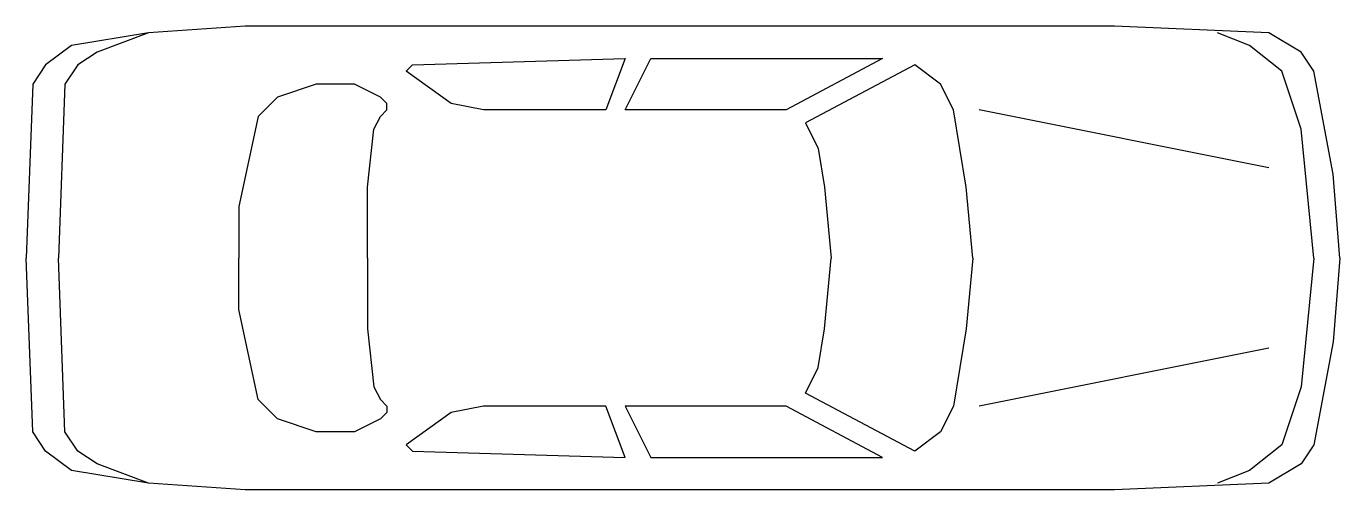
# Model space of a CAD drawing. Header units: millimetres. Extents: x -3289.7 to -3285.62, y 1949.91 to 1951.35.
import ezdxf

# ---------------------------------------------------------------- set-up
doc = ezdxf.new("R2010")
doc.units = ezdxf.units.MM
doc.header["$LTSCALE"] = 10
doc.layers.add('Veículos', color=2, linetype='Continuous')

msp = doc.modelspace()

# ---------------------------------------------------------------- linework, layer by layer
at = {"layer": 'Veículos'}
for p, q in [((-3289.0204, 1951.3513), (-3289.3204, 1951.3313)), ((-3286.3204, 1951.3513), (-3289.0204, 1951.3513)), ((-3285.8404, 1951.3313), (-3286.3204, 1951.3513)), ((-3289.3204, 1951.3313), (-3289.5604, 1951.2913)), ((-3289.3204, 1951.3313), (-3289.4804, 1951.2713)), ((-3285.9004, 1951.2913), (-3286.0004, 1951.3313)), ((-3285.7404, 1951.2713), (-3285.8404, 1951.3313)), ((-3289.5604, 1951.2913), (-3289.6404, 1951.2313)), ((-3289.4804, 1951.2713), (-3289.5404, 1951.2313)), ((-3285.8004, 1951.2113), (-3285.9004, 1951.2913)), ((-3285.7004, 1951.2113), (-3285.7404, 1951.2713)), ((-3289.6404, 1951.2313), (-3289.6804, 1951.1713)), ((-3289.5404, 1951.2313), (-3289.5804, 1951.1713)), ((-3288.5204, 1951.2113), (-3288.5004, 1951.2313)), ((-3288.5004, 1951.2313), (-3287.8404, 1951.2513)), ((-3287.8404, 1951.2513), (-3287.9004, 1951.0913)), ((-3287.8404, 1951.0913), (-3287.7604, 1951.2513)), ((-3287.7604, 1951.2513), (-3287.0404, 1951.2513)), ((-3287.0404, 1951.2513), (-3287.3404, 1951.0913)), ((-3286.9404, 1951.2313), (-3287.2804, 1951.0513)), ((-3286.8604, 1951.1713), (-3286.9404, 1951.2313)), ((-3288.3804, 1951.1113), (-3288.5204, 1951.2113)), ((-3285.7404, 1951.0313), (-3285.8004, 1951.2113)), ((-3285.6404, 1950.8913), (-3285.7004, 1951.2113)), ((-3289.6804, 1951.1713), (-3289.7004, 1950.6313)), ((-3289.5804, 1951.1713), (-3289.6004, 1950.6313)), ((-3288.8004, 1951.1713), (-3288.9204, 1951.1313)), ((-3288.6804, 1951.1713), (-3288.8004, 1951.1713)), ((-3288.6004, 1951.1313), (-3288.6804, 1951.1713)), ((-3286.8204, 1951.0913), (-3286.8604, 1951.1713)), ((-3288.9204, 1951.1313), (-3288.9804, 1951.0713)), ((-3288.5804, 1951.1113), (-3288.6004, 1951.1313)), ((-3288.5804, 1951.0913), (-3288.5804, 1951.1113)), ((-3288.2804, 1951.0913), (-3288.3804, 1951.1113)), ((-3288.9804, 1951.0713), (-3289.0404, 1950.7913)), ((-3288.6204, 1951.0313), (-3288.6004, 1951.0713)), ((-3288.6004, 1951.0713), (-3288.5804, 1951.0913)), ((-3287.9004, 1951.0913), (-3288.2804, 1951.0913)), ((-3287.3404, 1951.0913), (-3287.8404, 1951.0913)), ((-3286.7804, 1950.8513), (-3286.8204, 1951.0913)), ((-3285.8404, 1950.9113), (-3286.7404, 1951.0913)), ((-3288.6404, 1950.8513), (-3288.6204, 1951.0313)), ((-3287.2804, 1951.0513), (-3287.2404, 1950.9713)), ((-3285.7004, 1950.6313), (-3285.7404, 1951.0313)), ((-3287.2404, 1950.9713), (-3287.2204, 1950.8513)), ((-3285.6204, 1950.6313), (-3285.6404, 1950.8913)), ((-3288.6404, 1950.6313), (-3288.6404, 1950.8513)), ((-3287.2204, 1950.8513), (-3287.2004, 1950.6313)), ((-3286.7604, 1950.6313), (-3286.7804, 1950.8513)), ((-3289.0404, 1950.7913), (-3289.0404, 1950.6313)), ((-3289.6804, 1950.0913), (-3289.7004, 1950.6313)), ((-3289.5804, 1950.0913), (-3289.6004, 1950.6313)), ((-3289.0404, 1950.4713), (-3289.0404, 1950.6313)), ((-3288.6404, 1950.6313), (-3288.6404, 1950.4113)), ((-3287.2204, 1950.4113), (-3287.2004, 1950.6313)), ((-3286.7604, 1950.6313), (-3286.7804, 1950.4113)), ((-3285.7004, 1950.6313), (-3285.7404, 1950.2313)), ((-3285.6204, 1950.6313), (-3285.6404, 1950.3713)), ((-3288.9804, 1950.1913), (-3289.0404, 1950.4713)), ((-3288.6404, 1950.4113), (-3288.6204, 1950.2313)), ((-3287.2404, 1950.2913), (-3287.2204, 1950.4113)), ((-3286.7804, 1950.4113), (-3286.8204, 1950.1713)), ((-3285.6404, 1950.3713), (-3285.7004, 1950.0513)), ((-3285.8404, 1950.3513), (-3286.7404, 1950.1713)), ((-3287.2804, 1950.2113), (-3287.2404, 1950.2913)), ((-3288.6204, 1950.2313), (-3288.6004, 1950.1913)), ((-3286.9404, 1950.0313), (-3287.2804, 1950.2113)), ((-3285.7404, 1950.2313), (-3285.8004, 1950.0513)), ((-3288.9204, 1950.1313), (-3288.9804, 1950.1913)), ((-3288.6004, 1950.1913), (-3288.5804, 1950.1713)), ((-3288.5804, 1950.1713), (-3288.5804, 1950.1513)), ((-3288.2804, 1950.1713), (-3288.3804, 1950.1513)), ((-3287.9004, 1950.1713), (-3288.2804, 1950.1713)), ((-3287.8404, 1950.0113), (-3287.9004, 1950.1713)), ((-3287.3404, 1950.1713), (-3287.8404, 1950.1713)), ((-3287.8404, 1950.1713), (-3287.7604, 1950.0113)), ((-3287.0404, 1950.0113), (-3287.3404, 1950.1713)), ((-3286.8204, 1950.1713), (-3286.8604, 1950.0913)), ((-3288.8004, 1950.0913), (-3288.9204, 1950.1313)), ((-3288.6004, 1950.1313), (-3288.6804, 1950.0913)), ((-3288.5804, 1950.1513), (-3288.6004, 1950.1313)), ((-3288.3804, 1950.1513), (-3288.5204, 1950.0513)), ((-3289.6404, 1950.0313), (-3289.6804, 1950.0913)), ((-3289.5404, 1950.0313), (-3289.5804, 1950.0913)), ((-3288.6804, 1950.0913), (-3288.8004, 1950.0913)), ((-3286.8604, 1950.0913), (-3286.9404, 1950.0313)), ((-3288.5204, 1950.0513), (-3288.5004, 1950.0313)), ((-3285.8004, 1950.0513), (-3285.9004, 1949.9713)), ((-3285.7004, 1950.0513), (-3285.7404, 1949.9913)), ((-3289.5604, 1949.9713), (-3289.6404, 1950.0313)), ((-3289.4804, 1949.9913), (-3289.5404, 1950.0313)), ((-3288.5004, 1950.0313), (-3287.8404, 1950.0113)), ((-3287.7604, 1950.0113), (-3287.0404, 1950.0113)), ((-3289.3204, 1949.9313), (-3289.5604, 1949.9713)), ((-3289.3204, 1949.9313), (-3289.4804, 1949.9913)), ((-3285.9004, 1949.9713), (-3286.0004, 1949.9313)), ((-3285.7404, 1949.9913), (-3285.8404, 1949.9313)), ((-3289.0204, 1949.9113), (-3289.3204, 1949.9313)), ((-3285.8404, 1949.9313), (-3286.3204, 1949.9113)), ((-3286.3204, 1949.9113), (-3289.0204, 1949.9113))]:
    msp.add_line(p, q, dxfattribs=at)

doc.saveas('drawing.dxf')
